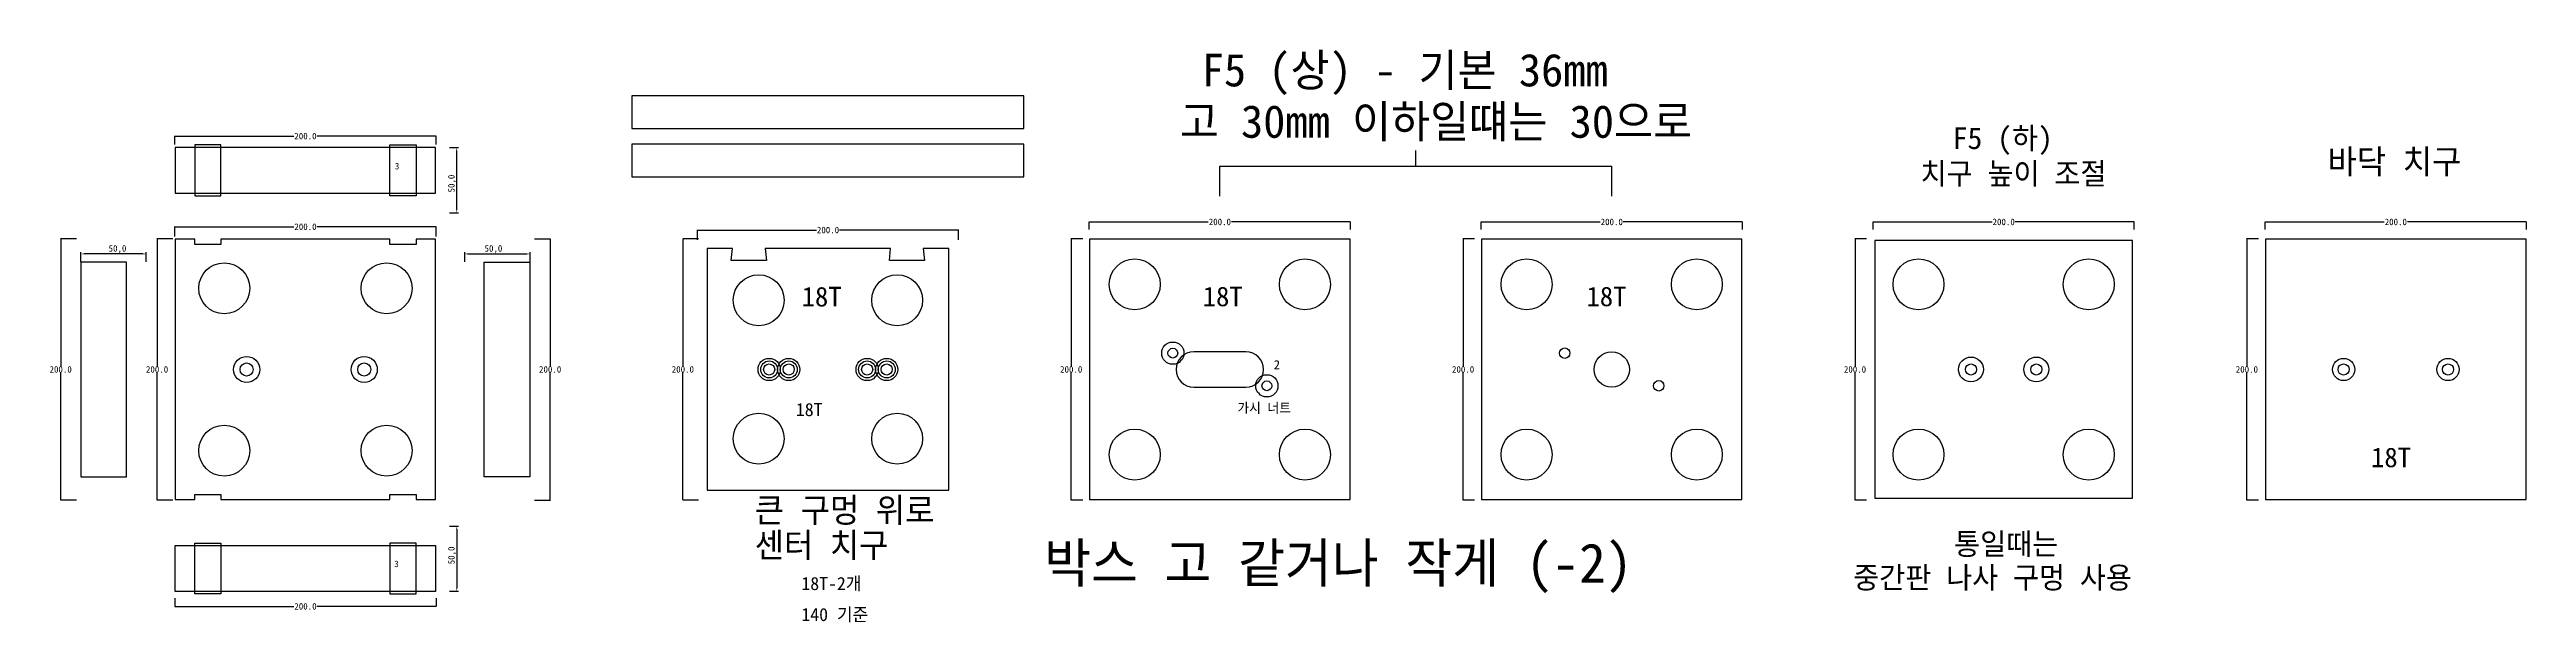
# Model space of a CAD drawing. Header units: millimetres. Extents: x 174 to 2070, y 234 to 673.
import ezdxf

# ---------------------------------------------------------------- set-up
doc = ezdxf.new("R2010")
doc.units = ezdxf.units.MM
for name, color, linetype in [('TEXT', 3, 'Continuous'), ('볼트 구멍', 7, 'Continuous'), ('치구', 7, 'Continuous'), ('치수', 7, 'Continuous')]:
    doc.layers.add(name, color=color, linetype=linetype)
doc.dimstyles.new('ISO-25', dxfattribs={"dimtxt": 2.5, "dimasz": 2.5, "dimexe": 1.25, "dimexo": 0.625, "dimtad": 1, "dimtxsty": 'Standard', "dimcen": 2.5, "dimadec": 0, "dimazin": 0, "dimtfac": 1, "dimtmove": 0, "dimatfit": 3, "dimfxl": 0, "dimarcsym": 0})
doc.dimstyles.get("Standard").update_dxf_attribs({"dimtxt": 7, "dimasz": 0.18, "dimexe": 0.18, "dimexo": 0.0625, "dimgap": 0.09, "dimtad": 0, "dimtih": 1, "dimtoh": 1, "dimdec": 1, "dimzin": 0, "dimdsep": 46, "dimtxsty": 'Standard', "dimcen": 0.09, "dimadec": 0, "dimazin": 0, "dimtfac": 1, "dimtdec": 1, "dimtofl": 0, "dimtmove": 0, "dimatfit": 3, "dimfxl": 0, "dimtolj": 1, "dimtzin": 0, "dimarcsym": 0})

# ---------------------------------------------------------------- blocks, each defined once
blk = doc.blocks.new('*D22')
at = {"layer": 'Defpoints', "color": 0}
for p in [(479.1, 597.5), (485.3, 597.5), (479.1, 547.5)]:
    blk.add_point(p, dxfattribs=at)
at = {"layer": '치수', "color": 0, "lineweight": -2}
for p, q in [((479.8, 597.5), (486.6, 597.5)), ((485.3, 550), (485.3, 595)), ((479.8, 547.5), (486.6, 547.5))]:
    blk.add_line(p, q, dxfattribs=at)
at = {"layer": '치수', "color": 0}
for points in [[(484.9, 595), (485.7, 595), (485.3, 597.5)], [(484.9, 550), (485.7, 550), (485.3, 547.5)]]:
    blk.add_solid(points, dxfattribs=at)
at = {"layer": '치수', "color": 0, "insert": (481.8, 570), "char_height": 5, "attachment_point": 5, "rotation": 90}
blk.add_mtext('50,0', dxfattribs=at)
blk = doc.blocks.new('*D23')
at = {"layer": 'Defpoints', "color": 0}
for p in [(479.1, 307.8), (479.1, 257.8), (485.3, 257.8)]:
    blk.add_point(p, dxfattribs=at)
at = {"layer": '치수', "color": 0, "lineweight": -2}
for p, q in [((479.8, 307.8), (486.6, 307.8)), ((485.3, 305.3), (485.3, 260.3)), ((479.8, 257.8), (486.6, 257.8))]:
    blk.add_line(p, q, dxfattribs=at)
at = {"layer": '치수', "color": 0}
for points in [[(484.9, 305.3), (485.7, 305.3), (485.3, 307.8)], [(484.9, 260.3), (485.7, 260.3), (485.3, 257.8)]]:
    blk.add_solid(points, dxfattribs=at)
at = {"layer": '치수', "color": 0, "insert": (481.8, 285.3), "char_height": 5, "attachment_point": 5, "rotation": 90}
blk.add_mtext('50,0', dxfattribs=at)
blk = doc.blocks.new('*D24')
at = {"layer": 'Defpoints', "color": 0, "linetype": 'Continuous'}
for p in [(269.5, 252.7), (469.5, 252.7), (469.5, 246.3)]:
    blk.add_point(p, dxfattribs=at)
at = {"layer": '치수', "color": 0, "linetype": 'Continuous', "lineweight": -2}
for p, q in [((269.5, 252.6), (269.5, 246.1)), ((469.5, 252.6), (469.5, 246.1)), ((269.6, 246.3), (360.6, 246.3)), ((469.3, 246.3), (378.3, 246.3))]:
    blk.add_line(p, q, dxfattribs=at)
at = {"layer": '치수', "color": 0, "linetype": 'Continuous'}
for points in [[(269.6, 246.3), (269.6, 246.2), (269.5, 246.3)], [(469.3, 246.3), (469.3, 246.2), (469.5, 246.3)]]:
    blk.add_solid(points, dxfattribs=at)
at = {"layer": '치수', "color": 0, "linetype": 'Continuous', "insert": (369.5, 246.3), "char_height": 5, "attachment_point": 5}
blk.add_mtext('\\A1;200.0', dxfattribs=at)
blk = doc.blocks.new('*D25')
at = {"layer": 'Defpoints', "color": 0, "linetype": 'Continuous'}
for p in [(194.2, 527.7), (182.1, 327.7), (194.2, 327.7)]:
    blk.add_point(p, dxfattribs=at)
at = {"layer": '치수', "color": 0, "linetype": 'Continuous', "lineweight": -2}
for p, q in [((194.1, 527.7), (181.9, 527.7)), ((182.1, 527.5), (182.1, 430.2)), ((182.1, 327.8), (182.1, 425.1)), ((194.1, 327.7), (181.9, 327.7))]:
    blk.add_line(p, q, dxfattribs=at)
at = {"layer": '치수', "color": 0, "linetype": 'Continuous'}
for points in [[(182.1, 527.5), (182.1, 527.5), (182.1, 527.7)], [(182.1, 327.8), (182.1, 327.8), (182.1, 327.7)]]:
    blk.add_solid(points, dxfattribs=at)
at = {"layer": '치수', "color": 0, "linetype": 'Continuous', "insert": (182.1, 427.7), "char_height": 5, "attachment_point": 5}
blk.add_mtext('\\A1;200.0', dxfattribs=at)
blk = doc.blocks.new('*D26')
at = {"layer": 'Defpoints', "color": 0, "linetype": 'Continuous'}
for p in [(268, 527.7), (255.9, 327.7), (268, 327.7)]:
    blk.add_point(p, dxfattribs=at)
at = {"layer": '치수', "color": 0, "linetype": 'Continuous', "lineweight": -2}
for p, q in [((267.9, 527.7), (255.8, 527.7)), ((255.9, 527.5), (255.9, 430.2)), ((255.9, 327.8), (255.9, 425.1)), ((267.9, 327.7), (255.8, 327.7))]:
    blk.add_line(p, q, dxfattribs=at)
at = {"layer": '치수', "color": 0, "linetype": 'Continuous'}
for points in [[(255.9, 527.5), (256, 527.5), (255.9, 527.7)], [(255.9, 327.8), (256, 327.8), (255.9, 327.7)]]:
    blk.add_solid(points, dxfattribs=at)
at = {"layer": '치수', "color": 0, "linetype": 'Continuous', "insert": (255.9, 427.7), "char_height": 5, "attachment_point": 5}
blk.add_mtext('\\A1;200.0', dxfattribs=at)
blk = doc.blocks.new('*D27')
at = {"layer": 'Defpoints', "color": 0}
for p in [(197.6, 516.1), (197.6, 509.4), (247.6, 509.4)]:
    blk.add_point(p, dxfattribs=at)
at = {"layer": '치수', "color": 0, "lineweight": -2}
for p, q in [((197.6, 510), (197.6, 517.4)), ((245.1, 516.1), (200.1, 516.1)), ((247.6, 510), (247.6, 517.4))]:
    blk.add_line(p, q, dxfattribs=at)
at = {"layer": '치수', "color": 0}
for points in [[(200.1, 516.5), (200.1, 515.7), (197.6, 516.1)], [(245.1, 516.5), (245.1, 515.7), (247.6, 516.1)]]:
    blk.add_solid(points, dxfattribs=at)
at = {"layer": '치수', "color": 0, "insert": (225.6, 519.7), "char_height": 5, "attachment_point": 5}
blk.add_mtext('50,0', dxfattribs=at)
blk = doc.blocks.new('*D28')
at = {"layer": 'Defpoints', "color": 0, "linetype": 'Continuous'}
for p in [(469.5, 536.9), (269.5, 529.5), (469.5, 529.5)]:
    blk.add_point(p, dxfattribs=at)
at = {"layer": '치수', "color": 0, "linetype": 'Continuous', "lineweight": -2}
for p, q in [((269.5, 529.5), (269.5, 537.1)), ((269.6, 536.9), (360.6, 536.9)), ((469.3, 536.9), (378.3, 536.9)), ((469.5, 529.5), (469.5, 537.1))]:
    blk.add_line(p, q, dxfattribs=at)
at = {"layer": '치수', "color": 0, "linetype": 'Continuous'}
for points in [[(269.6, 536.9), (269.6, 536.8), (269.5, 536.9)], [(469.3, 536.9), (469.3, 536.8), (469.5, 536.9)]]:
    blk.add_solid(points, dxfattribs=at)
at = {"layer": '치수', "color": 0, "linetype": 'Continuous', "insert": (369.5, 536.9), "char_height": 5, "attachment_point": 5}
blk.add_mtext('\\A1;200.0', dxfattribs=at)
blk = doc.blocks.new('*D29')
at = {"layer": 'Defpoints', "color": 0, "linetype": 'Continuous'}
for p in [(269.5, 599.9), (469.5, 606.3), (469.5, 599.9)]:
    blk.add_point(p, dxfattribs=at)
at = {"layer": '치수', "color": 0, "linetype": 'Continuous', "lineweight": -2}
for p, q in [((269.5, 600), (269.5, 606.5)), ((269.6, 606.3), (360.6, 606.3)), ((469.3, 606.3), (378.3, 606.3)), ((469.5, 600), (469.5, 606.5))]:
    blk.add_line(p, q, dxfattribs=at)
at = {"layer": '치수', "color": 0, "linetype": 'Continuous'}
for points in [[(269.6, 606.4), (269.6, 606.3), (269.5, 606.3)], [(469.3, 606.4), (469.3, 606.3), (469.5, 606.3)]]:
    blk.add_solid(points, dxfattribs=at)
at = {"layer": '치수', "color": 0, "linetype": 'Continuous', "insert": (369.5, 606.3), "char_height": 5, "attachment_point": 5}
blk.add_mtext('\\A1;200.0', dxfattribs=at)
blk = doc.blocks.new('*D30')
at = {"layer": 'Defpoints', "color": 0, "linetype": 'Continuous'}
for p in [(1569.5, 534.8), (1769.5, 540.6), (1769.5, 534.8)]:
    blk.add_point(p, dxfattribs=at)
at = {"layer": '치수', "color": 0, "linetype": 'Continuous', "lineweight": -2}
for p, q in [((1569.5, 534.8), (1569.5, 540.8)), ((1569.6, 540.6), (1660.6, 540.6)), ((1769.3, 540.6), (1678.3, 540.6)), ((1769.5, 534.8), (1769.5, 540.8))]:
    blk.add_line(p, q, dxfattribs=at)
at = {"layer": '치수', "color": 0, "linetype": 'Continuous'}
for points in [[(1569.6, 540.7), (1569.6, 540.6), (1569.5, 540.6)], [(1769.3, 540.7), (1769.3, 540.6), (1769.5, 540.6)]]:
    blk.add_solid(points, dxfattribs=at)
at = {"layer": '치수', "color": 0, "linetype": 'Continuous', "insert": (1669.5, 540.6), "char_height": 5, "attachment_point": 5}
blk.add_mtext('\\A1;200.0', dxfattribs=at)
blk = doc.blocks.new('*D31')
at = {"layer": 'Defpoints', "color": 0, "linetype": 'Continuous'}
for p in [(969.5, 534.8), (1169.5, 540.6), (1169.5, 534.8)]:
    blk.add_point(p, dxfattribs=at)
at = {"layer": '치수', "color": 0, "linetype": 'Continuous', "lineweight": -2}
for p, q in [((969.5, 534.8), (969.5, 540.8)), ((969.6, 540.6), (1060.6, 540.6)), ((1169.3, 540.6), (1078.3, 540.6)), ((1169.5, 534.8), (1169.5, 540.8))]:
    blk.add_line(p, q, dxfattribs=at)
at = {"layer": '치수', "color": 0, "linetype": 'Continuous'}
for points in [[(969.6, 540.7), (969.6, 540.6), (969.5, 540.6)], [(1169.3, 540.7), (1169.3, 540.6), (1169.5, 540.6)]]:
    blk.add_solid(points, dxfattribs=at)
at = {"layer": '치수', "color": 0, "linetype": 'Continuous', "insert": (1069.5, 540.6), "char_height": 5, "attachment_point": 5}
blk.add_mtext('\\A1;200.0', dxfattribs=at)
blk = doc.blocks.new('*D32')
at = {"layer": 'Defpoints', "color": 0, "linetype": 'Continuous'}
for p in [(964.6, 527.7), (955.7, 327.7), (964.6, 327.7)]:
    blk.add_point(p, dxfattribs=at)
at = {"layer": '치수', "color": 0, "linetype": 'Continuous', "lineweight": -2}
for p, q in [((964.5, 527.7), (955.5, 527.7)), ((955.7, 527.5), (955.7, 430.2)), ((955.7, 327.8), (955.7, 425.1)), ((964.5, 327.7), (955.5, 327.7))]:
    blk.add_line(p, q, dxfattribs=at)
at = {"layer": '치수', "color": 0, "linetype": 'Continuous'}
for points in [[(955.6, 527.5), (955.7, 527.5), (955.7, 527.7)], [(955.6, 327.8), (955.7, 327.8), (955.7, 327.7)]]:
    blk.add_solid(points, dxfattribs=at)
at = {"layer": '치수', "color": 0, "linetype": 'Continuous', "insert": (955.7, 427.7), "char_height": 5, "attachment_point": 5}
blk.add_mtext('\\A1;200.0', dxfattribs=at)
blk = doc.blocks.new('*D33')
at = {"layer": 'Defpoints', "color": 0, "linetype": 'Continuous'}
for p in [(544.8, 527.7), (544.8, 327.7), (556.8, 327.7)]:
    blk.add_point(p, dxfattribs=at)
at = {"layer": '치수', "color": 0, "linetype": 'Continuous', "lineweight": -2}
for p, q in [((544.8, 527.7), (557, 527.7)), ((556.8, 527.5), (556.8, 430.2)), ((556.8, 327.8), (556.8, 425.1)), ((544.8, 327.7), (557, 327.7))]:
    blk.add_line(p, q, dxfattribs=at)
at = {"layer": '치수', "color": 0, "linetype": 'Continuous'}
for points in [[(556.8, 527.5), (556.9, 527.5), (556.8, 527.7)], [(556.8, 327.8), (556.9, 327.8), (556.8, 327.7)]]:
    blk.add_solid(points, dxfattribs=at)
at = {"layer": '치수', "color": 0, "linetype": 'Continuous', "insert": (556.8, 427.7), "char_height": 5, "attachment_point": 5}
blk.add_mtext('\\A1;200.0', dxfattribs=at)
blk = doc.blocks.new('*D34')
at = {"layer": 'Defpoints', "color": 0, "linetype": 'Continuous'}
for p in [(670.5, 527.7), (658.4, 327.7), (670.5, 327.7)]:
    blk.add_point(p, dxfattribs=at)
at = {"layer": '치수', "color": 0, "linetype": 'Continuous', "lineweight": -2}
for p, q in [((670.4, 527.7), (658.3, 527.7)), ((658.4, 527.5), (658.4, 430.2)), ((658.4, 327.8), (658.4, 425.1)), ((670.4, 327.7), (658.3, 327.7))]:
    blk.add_line(p, q, dxfattribs=at)
at = {"layer": '치수', "color": 0, "linetype": 'Continuous'}
for points in [[(658.4, 527.5), (658.5, 527.5), (658.4, 527.7)], [(658.4, 327.8), (658.5, 327.8), (658.4, 327.7)]]:
    blk.add_solid(points, dxfattribs=at)
at = {"layer": '치수', "color": 0, "linetype": 'Continuous', "insert": (658.4, 427.7), "char_height": 5, "attachment_point": 5}
blk.add_mtext('\\A1;200.0', dxfattribs=at)
blk = doc.blocks.new('*D35')
at = {"layer": 'Defpoints', "color": 0, "linetype": 'Continuous'}
for p in [(869.5, 534.4), (669.5, 527), (869.5, 527)]:
    blk.add_point(p, dxfattribs=at)
at = {"layer": '치수', "color": 0, "linetype": 'Continuous', "lineweight": -2}
for p, q in [((669.5, 527), (669.5, 534.6)), ((669.6, 534.4), (760.6, 534.4)), ((869.3, 534.4), (778.3, 534.4)), ((869.5, 527), (869.5, 534.6))]:
    blk.add_line(p, q, dxfattribs=at)
at = {"layer": '치수', "color": 0, "linetype": 'Continuous'}
for points in [[(669.6, 534.4), (669.6, 534.3), (669.5, 534.4)], [(869.3, 534.4), (869.3, 534.3), (869.5, 534.4)]]:
    blk.add_solid(points, dxfattribs=at)
at = {"layer": '치수', "color": 0, "linetype": 'Continuous', "insert": (769.5, 534.4), "char_height": 5, "attachment_point": 5}
blk.add_mtext('\\A1;200.0', dxfattribs=at)
blk = doc.blocks.new('*D36')
at = {"layer": 'Defpoints', "color": 0}
for p in [(541.4, 516.1), (491.4, 509.4), (541.4, 509.4)]:
    blk.add_point(p, dxfattribs=at)
at = {"layer": '치수', "color": 0, "lineweight": -2}
for p, q in [((491.4, 510), (491.4, 517.4)), ((493.9, 516.1), (538.9, 516.1)), ((541.4, 510), (541.4, 517.4))]:
    blk.add_line(p, q, dxfattribs=at)
at = {"layer": '치수', "color": 0}
for points in [[(493.9, 516.5), (493.9, 515.7), (491.4, 516.1)], [(538.9, 516.5), (538.9, 515.7), (541.4, 516.1)]]:
    blk.add_solid(points, dxfattribs=at)
at = {"layer": '치수', "color": 0, "insert": (513.4, 519.7), "char_height": 5, "attachment_point": 5}
blk.add_mtext('50,0', dxfattribs=at)
blk = doc.blocks.new('*D37')
at = {"layer": 'Defpoints', "color": 0, "linetype": 'Continuous'}
for p in [(1264.6, 527.7), (1255.7, 327.7), (1264.6, 327.7)]:
    blk.add_point(p, dxfattribs=at)
at = {"layer": '치수', "color": 0, "linetype": 'Continuous', "lineweight": -2}
for p, q in [((1264.5, 527.7), (1255.5, 527.7)), ((1255.7, 527.5), (1255.7, 430.2)), ((1255.7, 327.8), (1255.7, 425.1)), ((1264.5, 327.7), (1255.5, 327.7))]:
    blk.add_line(p, q, dxfattribs=at)
at = {"layer": '치수', "color": 0, "linetype": 'Continuous'}
for points in [[(1255.6, 527.5), (1255.7, 527.5), (1255.7, 527.7)], [(1255.6, 327.8), (1255.7, 327.8), (1255.7, 327.7)]]:
    blk.add_solid(points, dxfattribs=at)
at = {"layer": '치수', "color": 0, "linetype": 'Continuous', "insert": (1255.7, 427.7), "char_height": 5, "attachment_point": 5}
blk.add_mtext('\\A1;200.0', dxfattribs=at)
blk = doc.blocks.new('*D38')
at = {"layer": 'Defpoints', "color": 0, "linetype": 'Continuous'}
for p in [(1564.6, 527.7), (1555.7, 327.7), (1564.6, 327.7)]:
    blk.add_point(p, dxfattribs=at)
at = {"layer": '치수', "color": 0, "linetype": 'Continuous', "lineweight": -2}
for p, q in [((1564.5, 527.7), (1555.5, 527.7)), ((1555.7, 527.5), (1555.7, 430.2)), ((1555.7, 327.8), (1555.7, 425.1)), ((1564.5, 327.7), (1555.5, 327.7))]:
    blk.add_line(p, q, dxfattribs=at)
at = {"layer": '치수', "color": 0, "linetype": 'Continuous'}
for points in [[(1555.6, 527.5), (1555.7, 527.5), (1555.7, 527.7)], [(1555.6, 327.8), (1555.7, 327.8), (1555.7, 327.7)]]:
    blk.add_solid(points, dxfattribs=at)
at = {"layer": '치수', "color": 0, "linetype": 'Continuous', "insert": (1555.7, 427.7), "char_height": 5, "attachment_point": 5}
blk.add_mtext('\\A1;200.0', dxfattribs=at)
blk = doc.blocks.new('*D39')
at = {"layer": 'Defpoints', "color": 0, "linetype": 'Continuous'}
for p in [(1269.5, 534.8), (1469.5, 540.6), (1469.5, 534.8)]:
    blk.add_point(p, dxfattribs=at)
at = {"layer": '치수', "color": 0, "linetype": 'Continuous', "lineweight": -2}
for p, q in [((1269.5, 534.8), (1269.5, 540.8)), ((1269.6, 540.6), (1360.6, 540.6)), ((1469.3, 540.6), (1378.3, 540.6)), ((1469.5, 534.8), (1469.5, 540.8))]:
    blk.add_line(p, q, dxfattribs=at)
at = {"layer": '치수', "color": 0, "linetype": 'Continuous'}
for points in [[(1269.6, 540.7), (1269.6, 540.6), (1269.5, 540.6)], [(1469.3, 540.7), (1469.3, 540.6), (1469.5, 540.6)]]:
    blk.add_solid(points, dxfattribs=at)
at = {"layer": '치수', "color": 0, "linetype": 'Continuous', "insert": (1369.5, 540.6), "char_height": 5, "attachment_point": 5}
blk.add_mtext('\\A1;200.0', dxfattribs=at)
blk = doc.blocks.new('*D40')
at = {"layer": 'Defpoints', "color": 0, "linetype": 'Continuous'}
for p in [(1864.6, 527.7), (1855.7, 327.7), (1864.6, 327.7)]:
    blk.add_point(p, dxfattribs=at)
at = {"layer": '치수', "color": 0, "linetype": 'Continuous', "lineweight": -2}
for p, q in [((1864.5, 527.7), (1855.5, 527.7)), ((1855.7, 527.5), (1855.7, 430.2)), ((1855.7, 327.8), (1855.7, 425.1)), ((1864.5, 327.7), (1855.5, 327.7))]:
    blk.add_line(p, q, dxfattribs=at)
at = {"layer": '치수', "color": 0, "linetype": 'Continuous'}
for points in [[(1855.6, 527.5), (1855.7, 527.5), (1855.7, 527.7)], [(1855.6, 327.8), (1855.7, 327.8), (1855.7, 327.7)]]:
    blk.add_solid(points, dxfattribs=at)
at = {"layer": '치수', "color": 0, "linetype": 'Continuous', "insert": (1855.7, 427.7), "char_height": 5, "attachment_point": 5}
blk.add_mtext('\\A1;200.0', dxfattribs=at)
blk = doc.blocks.new('*D41')
at = {"layer": 'Defpoints', "color": 0, "linetype": 'Continuous'}
for p in [(1869.7, 534.8), (2069.7, 540.6), (2069.7, 534.8)]:
    blk.add_point(p, dxfattribs=at)
at = {"layer": '치수', "color": 0, "linetype": 'Continuous', "lineweight": -2}
for p, q in [((1869.7, 534.8), (1869.7, 540.8)), ((1869.9, 540.6), (1960.9, 540.6)), ((2069.5, 540.6), (1978.6, 540.6)), ((2069.7, 534.8), (2069.7, 540.8))]:
    blk.add_line(p, q, dxfattribs=at)
at = {"layer": '치수', "color": 0, "linetype": 'Continuous'}
for points in [[(1869.9, 540.7), (1869.9, 540.6), (1869.7, 540.6)], [(2069.5, 540.7), (2069.5, 540.6), (2069.7, 540.6)]]:
    blk.add_solid(points, dxfattribs=at)
at = {"layer": '치수', "color": 0, "linetype": 'Continuous', "insert": (1969.7, 540.6), "char_height": 5, "attachment_point": 5}
blk.add_mtext('\\A1;200.0', dxfattribs=at)

msp = doc.modelspace()

# ---------------------------------------------------------------- linework, layer by layer
at = {"layer": 'TEXT', "color": 1}
for p, q in [((1219.46, 583.18), (1219.46, 595.21)), ((1069.46, 560.31), (1069.46, 583.18)), ((1069.46, 583.18), (1369.46, 583.18)), ((1369.46, 560.31), (1369.46, 583.18))]:
    msp.add_line(p, q, dxfattribs=at)
at = {"layer": '볼트 구멍', "color": 3}
msp.add_lwpolyline([(1049.46, 414.15), (1089.46, 414.15, 1), (1089.46, 441.15), (1049.46, 441.15, 1)], format="xyb", close=True, dxfattribs=at)
at = {"layer": '볼트 구멍', "color": 2}
for centre in [(324.46, 427.65), (414.46, 427.65)]:
    msp.add_circle(centre, 10, dxfattribs=at)
at = {"layer": '볼트 구멍', "color": 3}
for centre, radius in [((724.46, 427.65), 8.5), ((814.46, 427.65), 8.5), ((1033.46, 440.15), 3.75), ((1333.46, 440.15), 4), ((1369.46, 427.65), 13.5), ((324.46, 427.65), 5), ((414.46, 427.65), 5), ((724.46, 427.65), 4.25), ((814.46, 427.65), 4.25), ((1105.46, 415.15), 3.75), ((1405.46, 415.15), 4), ((1644.46, 427.65), 4.25), ((1694.46, 427.65), 4.25), ((1929.71, 427.65), 4.25), ((2009.71, 427.65), 4.25)]:
    msp.add_circle(centre, radius, dxfattribs=at)
at = {"layer": '볼트 구멍', "color": 1}
for centre, radius in [((739.46, 427.65), 8.5), ((799.46, 427.65), 8.5), ((1033.46, 440.15), 8.5), ((739.46, 427.65), 4.25), ((799.46, 427.65), 4.25), ((1105.46, 415.15), 8.5)]:
    msp.add_circle(centre, radius, dxfattribs=at)
at = {"layer": '볼트 구멍', "color": 6}
for centre, radius in [((1644.46, 427.65), 9.5), ((1694.46, 427.65), 9.5), ((1929.71, 427.65), 8.5), ((2009.71, 427.65), 8.5), ((724.46, 427.65), 6.5), ((739.46, 427.65), 6.5), ((799.46, 427.65), 6.5), ((814.46, 427.65), 6.5)]:
    msp.add_circle(centre, radius, dxfattribs=at)
at = {"layer": '치구'}
for points in [[(919.46, 637.26), (619.46, 637.26), (619.46, 612.26), (919.46, 612.26)], [(269.81, 562.52), (469.11, 562.52), (469.11, 597.52), (269.81, 597.52)], [(919.46, 600.19), (619.46, 600.19), (619.46, 575.19), (919.46, 575.19)], [(269.81, 328), (284.81, 328), (284.81, 332), (304.81, 332), (304.81, 328), (434.11, 328), (434.11, 332), (454.11, 332), (454.11, 328), (469.11, 328), (469.11, 527.3), (454.11, 527.3), (454.11, 523.3), (434.11, 523.3), (434.11, 527.3), (304.81, 527.3), (304.81, 523.3), (284.81, 523.3), (284.81, 527.3), (269.81, 527.3)], [(721.46, 520.15), (722.46, 511.15), (695.46, 511.15), (696.46, 520.15), (676.96, 520.15), (676.96, 335.15), (861.96, 335.15), (861.96, 520.15), (842.46, 520.15), (843.46, 511.15), (816.46, 511.15), (817.46, 520.15)], [(969.81, 527.3), (969.81, 328), (1169.11, 328), (1169.11, 527.3)], [(1269.81, 527.3), (1269.81, 328), (1469.11, 328), (1469.11, 527.3)], [(1570.81, 526.3), (1570.81, 329), (1768.11, 329), (1768.11, 526.3)], [(1870.06, 527.3), (1870.06, 328), (2069.36, 328), (2069.36, 527.3)], [(232.56, 509.9), (197.56, 509.9), (197.56, 345.4), (232.56, 345.4)], [(506.36, 509.9), (541.36, 509.9), (541.36, 345.4), (506.36, 345.4)], [(269.81, 292.78), (469.11, 292.78), (469.11, 257.78), (269.81, 257.78)]]:
    msp.add_lwpolyline(points, close=True, dxfattribs=at)
at = {"layer": '치구', "color": 1}
for points in [[(284.81, 560.52), (304.81, 560.52), (304.81, 599.52), (284.81, 599.52)], [(454.11, 560.52), (434.11, 560.52), (434.11, 599.52), (454.11, 599.52)], [(284.81, 294.78), (304.81, 294.78), (304.81, 255.78), (284.81, 255.78)], [(454.11, 294.78), (434.11, 294.78), (434.11, 255.78), (454.11, 255.78)]]:
    msp.add_lwpolyline(points, close=True, dxfattribs=at)
at = {"layer": '치구'}
for centre in [(1004.31, 492.8), (1134.61, 492.8), (1304.31, 492.8), (1434.61, 492.8), (1604.31, 492.8), (1734.61, 492.8), (307.31, 489.8), (431.61, 489.8), (716.46, 480.65), (822.46, 480.65), (307.31, 365.5), (431.61, 365.5), (716.46, 374.65), (822.46, 374.65), (1004.31, 362.5), (1134.61, 362.5), (1304.31, 362.5), (1434.61, 362.5), (1604.31, 362.5), (1734.61, 362.5)]:
    msp.add_circle(centre, 19.5, dxfattribs=at)

# ---------------------------------------------------------------- texts
at = {"layer": 'TEXT', "color": 1, "linetype": 'Continuous'}
for s, height, p in [('F5 (상) - 기본 36mm', 25, (1055.6, 644.39)), ('큰 구멍 위로 ', 18.75, (713.36, 310.58)), ('센터 치구', 18.75, (713.36, 283.79))]:
    msp.add_text(s, height=height, dxfattribs=at).set_placement(p)
at = {"layer": 'TEXT', "color": 2, "linetype": 'Continuous'}
msp.add_text('고 30mm 이하일떄는 30으로', height=25, dxfattribs=at).set_placement((1038.75, 605.03))
at = {"layer": 'TEXT', "linetype": 'Continuous'}
for s, height, p in [('F5 (하) ', 16.667, (1630.5, 596.37)), ('치구 높이 조절', 16.667, (1605.89, 569.3)), ('바닥 치구', 18.75, (1917.39, 577.42))]:
    msp.add_text(s, height=height, dxfattribs=at).set_placement(p)
at = {"layer": 'TEXT', "color": 1}
for s, height, p in [('3', 5, (437.92, 580.82)), ('18T', 15, (749.33, 475.92)), ('18T', 10, (744.89, 391.94)), ('가시 너트', 7.5, (1082.9, 394.49)), ('18T', 15, (1950.72, 352.85)), ('박스 고 같거나 작게 (-2)', 30, (935.01, 264.46)), ('3', 5, (437.45, 276.31)), ('18T-2개', 10, (749.13, 258.78)), ('140 기준', 10, (749.13, 235.03))]:
    msp.add_text(s, height=height, dxfattribs=at).set_placement(p)
at = {"layer": 'TEXT', "color": 6, "linetype": 'Continuous'}
for s, height, p in [('통일때는', 16.667, (1631.55, 285.75)), ('중간판 나사 구멍 사용', 16.6667, (1554.29, 260.01))]:
    msp.add_text(s, height=height, dxfattribs=at).set_placement(p)
at = {"layer": '볼트 구멍', "color": 1}
msp.add_text('2', height=7, dxfattribs=at).set_placement((1110.76, 427.8))
at = {"layer": '치구', "color": 1}
for p in [(1056.37, 476.07), (1350.13, 476.07)]:
    msp.add_text('18T', height=15, dxfattribs=at).set_placement(p)

# ---------------------------------------------------------------- dimensions: what is measured, and where the dimension line sits
at = {"layer": '치수', "color": 4, "linetype": 'Continuous'}
for base, p1, p2, picture, middle in [((469.46, 606.34), (269.46, 599.94), (469.46, 599.94), '*D29', (369.46, 606.34)), ((469.46, 246.27), (269.46, 252.67), (469.46, 252.67), '*D24', (369.46, 246.27))]:
    dim = msp.add_linear_dim(base=base, p1=p1, p2=p2, dimstyle='Standard', override={"dimtxt": 5}, dxfattribs=at)
    dim.commit()
    dim.dimension.update_dxf_attribs({"geometry": picture, "text_midpoint": middle, "dimtype": 160})
at = {"layer": '치수', "color": 4}
for base, p1, p2, angle, picture, middle in [((485.33, 597.52), (479.14, 547.52), (479.14, 597.52), 90, '*D22', (485.33, 570.02)), ((197.56, 516.13), (247.56, 509.35), (197.56, 509.35), 180, '*D27', (225.56, 516.13)), ((485.33, 257.78), (479.14, 307.78), (479.14, 257.78), 270, '*D23', (485.33, 285.28))]:
    dim = msp.add_linear_dim(base=base, p1=p1, p2=p2, angle=angle, dimstyle='ISO-25', override={"dimtxt": 5, "dimdec": 1, "dimzin": 0, "dimtdec": 1}, dxfattribs=at)
    dim.commit()
    dim.dimension.update_dxf_attribs({"geometry": picture, "text_midpoint": middle, "dimtype": 160})
at = {"layer": '치수', "color": 4, "linetype": 'Continuous'}
for base, p1, p2, picture, middle in [((469.46, 536.87), (269.46, 529.48), (469.46, 529.48), '*D28', (369.46, 536.87)), ((869.46, 534.37), (669.46, 526.98), (869.46, 526.98), '*D35', (769.46, 534.37)), ((1169.46, 540.64), (969.46, 534.76), (1169.46, 534.76), '*D31', (1069.46, 540.64)), ((1469.46, 540.64), (1269.46, 534.76), (1469.46, 534.76), '*D39', (1369.46, 540.64)), ((1769.46, 540.64), (1569.46, 534.76), (1769.46, 534.76), '*D30', (1669.46, 540.64)), ((2069.71, 540.64), (1869.71, 534.76), (2069.71, 534.76), '*D41', (1969.71, 540.64))]:
    dim = msp.add_linear_dim(base=base, p1=p1, p2=p2, dimstyle='Standard', override={"dimtxt": 5}, dxfattribs=at)
    dim.commit()
    dim.dimension.update_dxf_attribs({"geometry": picture, "text_midpoint": middle})
for base, p1, p2, picture, middle in [((182.09, 327.65), (194.16, 527.65), (194.16, 327.65), '*D25', (182.09, 427.65)), ((255.93, 327.65), (268, 527.65), (268, 327.65), '*D26', (255.93, 427.65)), ((556.83, 327.65), (544.76, 527.65), (544.76, 327.65), '*D33', (556.83, 427.65)), ((658.43, 327.65), (670.5, 527.65), (670.5, 327.65), '*D34', (658.43, 427.65)), ((955.67, 327.65), (964.57, 527.65), (964.57, 327.65), '*D32', (955.67, 427.65)), ((1255.67, 327.65), (1264.57, 527.65), (1264.57, 327.65), '*D37', (1255.67, 427.65)), ((1555.67, 327.65), (1564.57, 527.65), (1564.57, 327.65), '*D38', (1555.67, 427.65)), ((1855.67, 327.65), (1864.57, 527.65), (1864.57, 327.65), '*D40', (1855.67, 427.65))]:
    dim = msp.add_linear_dim(base=base, p1=p1, p2=p2, angle=90, dimstyle='Standard', override={"dimtxt": 5}, dxfattribs=at)
    dim.commit()
    dim.dimension.update_dxf_attribs({"geometry": picture, "text_midpoint": middle})
at = {"layer": '치수', "color": 4}
dim = msp.add_linear_dim(base=(541.36, 516.13), p1=(491.36, 509.35), p2=(541.36, 509.35), dimstyle='ISO-25', override={"dimtxt": 5, "dimdec": 1, "dimzin": 0, "dimtdec": 1}, dxfattribs=at)
dim.commit()
dim.dimension.update_dxf_attribs({"geometry": '*D36', "text_midpoint": (513.36, 516.13), "dimtype": 160})

doc.saveas('drawing.dxf')
